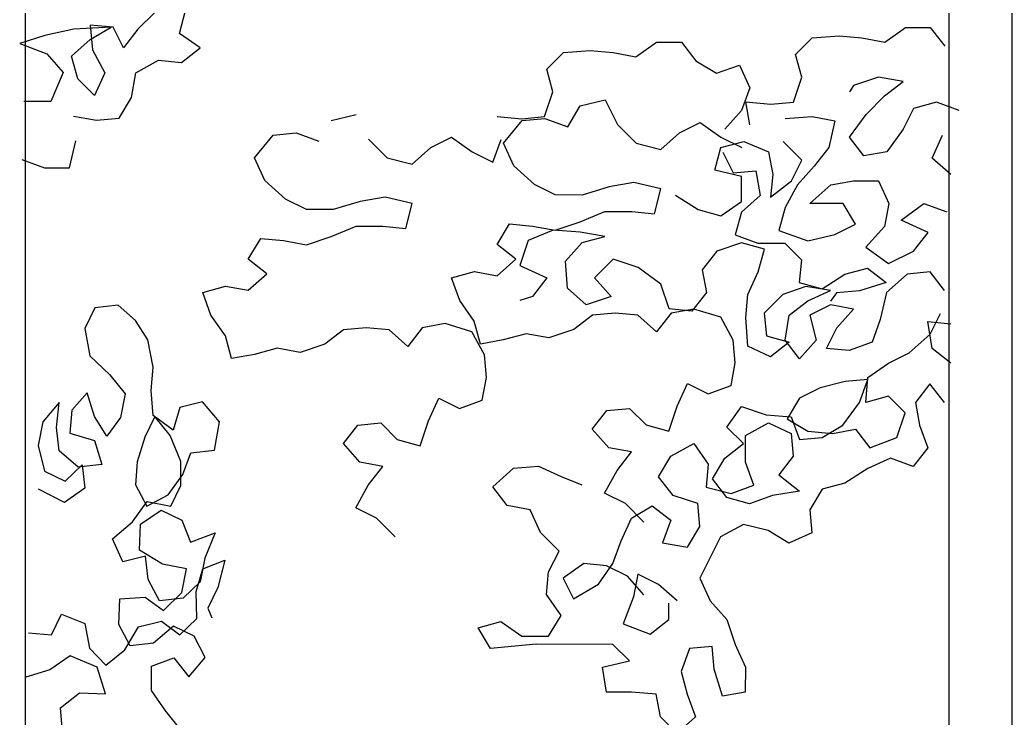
# Model space of a CAD drawing. Header units: millimetres. Extents: x -249630 to 95394, y -188036 to 109963.
# Drawn here: x -87596.7 to -87301.2, y 81580.9 to 81788.9 of the extents above; entities that cross this region are included whole.
import ezdxf

# ---------------------------------------------------------------- set-up
doc = ezdxf.new("R2010")
doc.units = ezdxf.units.MM
for name, color, linetype in [('AHojas', 86, 'Continuous'), ('Layer11', 30, 'Continuous'), ('Layer2', 8, 'Continuous')]:
    doc.layers.add(name, color=color, linetype=linetype)

msp = doc.modelspace()

# ---------------------------------------------------------------- linework, layer by layer
at = {"layer": 'AHojas'}
for p, q in [((-87556.565, 81791.023), (-87561.503, 81786.094)), ((-87549.17, 81784.849), (-87547.313, 81791.632)), ((-87569.52, 81786.718), (-87580.622, 81786.111)), ((-87575.691, 81783.023), (-87569.52, 81786.718)), ((-87575.687, 81787.34), (-87575.077, 81779.939)), ((-87568.904, 81786.717), (-87575.687, 81787.34)), ((-87565.826, 81780.547), (-87568.904, 81786.717)), ((-87589.258, 81784.269), (-87596.661, 81781.809)), ((-87580.622, 81786.111), (-87589.258, 81784.269)), ((-87561.503, 81786.094), (-87565.826, 81780.547)), ((-87543.006, 81780.526), (-87549.17, 81784.849)), ((-87360.741, 81783.523), (-87352.723, 81784.132)), ((-87352.723, 81784.132), (-87345.939, 81783.509)), ((-87339.156, 81782.269), (-87332.985, 81786.581)), ((-87332.985, 81786.581), (-87325.584, 81786.574)), ((-87325.584, 81786.574), (-87321.272, 81781.02)), ((-87596.661, 81781.809), (-87588.647, 81778.718)), ((-87581.246, 81778.094), (-87575.691, 81783.023)), ((-87413.249, 81777.918), (-87407.078, 81782.229)), ((-87407.078, 81782.229), (-87399.677, 81782.222)), ((-87399.677, 81782.222), (-87395.365, 81776.668)), ((-87365.679, 81778.593), (-87360.741, 81783.523)), ((-87345.939, 81783.509), (-87339.156, 81782.269)), ((-87588.647, 81778.718), (-87583.718, 81773.163)), ((-87579.402, 81771.309), (-87581.246, 81778.094)), ((-87575.077, 81779.939), (-87571.383, 81773.152)), ((-87548.561, 81776.214), (-87543.006, 81780.526)), ((-87439.772, 81774.241), (-87434.834, 81779.171)), ((-87434.834, 81779.171), (-87426.816, 81779.78)), ((-87426.816, 81779.78), (-87420.032, 81779.157)), ((-87420.032, 81779.157), (-87413.249, 81777.918)), ((-87363.835, 81771.807), (-87365.679, 81778.593)), ((-87562.132, 81773.143), (-87555.344, 81776.837)), ((-87555.344, 81776.837), (-87548.561, 81776.214)), ((-87395.365, 81776.668), (-87389.201, 81772.962)), ((-87389.201, 81772.962), (-87382.415, 81775.422)), ((-87382.415, 81775.422), (-87379.337, 81768.635)), ((-87583.718, 81773.163), (-87587.426, 81764.532)), ((-87571.383, 81773.152), (-87574.473, 81766.37)), ((-87563.372, 81765.743), (-87562.132, 81773.143)), ((-87437.928, 81767.456), (-87439.772, 81774.241)), ((-87574.473, 81766.37), (-87579.402, 81771.309)), ((-87366.309, 81764.409), (-87363.835, 81771.807)), ((-87348.419, 81769.326), (-87349.654, 81767.477)), ((-87341.016, 81771.787), (-87348.419, 81769.326)), ((-87333.616, 81770.546), (-87341.016, 81771.787)), ((-87339.171, 81766.234), (-87333.616, 81770.546)), ((-87440.402, 81760.057), (-87437.928, 81767.456)), ((-87379.337, 81768.635), (-87381.81, 81761.854)), ((-87344.726, 81760.689), (-87339.171, 81766.234)), ((-87587.426, 81764.532), (-87595.444, 81764.539)), ((-87567.078, 81759.579), (-87563.372, 81765.743)), ((-87433.54, 81757.07), (-87429.834, 81763.233)), ((-87429.834, 81763.233), (-87422.431, 81765.077)), ((-87422.431, 81765.077), (-87418.738, 81757.673)), ((-87380.494, 81764.422), (-87373.093, 81763.798)), ((-87379.266, 81757.637), (-87380.494, 81764.422)), ((-87373.093, 81763.798), (-87366.309, 81764.409)), ((-87323.754, 81764.37), (-87330.54, 81762.526)), ((-87316.972, 81761.897), (-87323.754, 81764.37)), ((-87580.646, 81760.209), (-87573.863, 81758.969)), ((-87503.927, 81758.882), (-87496.525, 81760.725)), ((-87454.587, 81760.07), (-87447.187, 81759.446)), ((-87447.187, 81759.446), (-87440.402, 81760.057)), ((-87381.81, 81761.854), (-87386.749, 81756.307)), ((-87368.78, 81759.477), (-87360.762, 81760.087)), ((-87360.762, 81760.087), (-87353.979, 81758.847)), ((-87349.667, 81753.909), (-87344.726, 81760.689)), ((-87330.54, 81762.526), (-87333.629, 81756.361)), ((-87573.863, 81758.969), (-87567.078, 81759.579)), ((-87452.663, 81752.153), (-87447.106, 81758.932)), ((-87447.106, 81758.932), (-87440.322, 81759.543)), ((-87440.322, 81759.543), (-87433.54, 81757.07)), ((-87418.738, 81757.673), (-87413.192, 81752.117)), ((-87400.238, 81755.189), (-87394.068, 81758.267)), ((-87394.068, 81758.267), (-87387.904, 81753.944)), ((-87353.979, 81758.847), (-87355.837, 81750.831)), ((-87526.757, 81747.801), (-87521.2, 81754.58)), ((-87521.2, 81754.58), (-87514.415, 81755.191)), ((-87514.415, 81755.191), (-87507.633, 81752.718)), ((-87405.793, 81750.26), (-87400.238, 81755.189)), ((-87333.629, 81756.361), (-87338.569, 81749.582)), ((-87325.003, 81747.719), (-87321.913, 81754.5)), ((-87581.893, 81744.791), (-87580.036, 81752.807)), ((-87492.831, 81753.321), (-87487.285, 81747.765)), ((-87474.331, 81750.837), (-87468.161, 81753.915)), ((-87468.161, 81753.915), (-87461.998, 81749.592)), ((-87455.833, 81746.503), (-87453.36, 81753.285)), ((-87449.586, 81745.366), (-87452.663, 81752.153)), ((-87413.192, 81752.117), (-87405.793, 81750.26)), ((-87387.907, 81750.86), (-87381.121, 81752.704)), ((-87387.904, 81753.944), (-87381.74, 81750.855)), ((-87381.121, 81752.704), (-87373.723, 81749.614)), ((-87363.858, 81747.138), (-87369.403, 81752.694)), ((-87345.354, 81748.354), (-87349.667, 81753.909)), ((-87479.886, 81745.908), (-87474.331, 81750.837)), ((-87461.998, 81749.592), (-87455.833, 81746.503)), ((-87389.763, 81744.078), (-87387.907, 81750.86)), ((-87387.372, 81749.524), (-87384.294, 81743.354)), ((-87373.723, 81749.614), (-87372.496, 81742.829)), ((-87355.837, 81750.831), (-87360.159, 81745.284)), ((-87338.569, 81749.582), (-87345.354, 81748.354)), ((-87596.076, 81747.271), (-87589.294, 81744.798)), ((-87523.679, 81741.014), (-87526.757, 81747.801)), ((-87487.285, 81747.765), (-87479.886, 81745.908)), ((-87443.424, 81739.81), (-87449.586, 81745.366)), ((-87366.947, 81740.973), (-87363.858, 81747.138)), ((-87360.159, 81745.284), (-87365.098, 81739.738)), ((-87319.457, 81742.78), (-87325.003, 81747.719)), ((-87589.294, 81744.798), (-87581.893, 81744.791)), ((-87381.748, 81742.22), (-87389.763, 81744.078)), ((-87384.294, 81743.354), (-87377.51, 81743.964)), ((-87377.51, 81743.964), (-87376.283, 81736.562)), ((-87372.496, 81742.829), (-87373.119, 81736.045)), ((-87517.517, 81735.458), (-87523.679, 81741.014)), ((-87437.259, 81736.721), (-87443.424, 81739.81)), ((-87413.82, 81740.4), (-87421.222, 81739.173)), ((-87405.804, 81738.542), (-87413.82, 81740.4)), ((-87381.754, 81734.82), (-87381.748, 81742.22)), ((-87373.119, 81736.045), (-87366.947, 81740.973)), ((-87365.098, 81739.738), (-87368.805, 81732.957)), ((-87361.403, 81734.184), (-87355.23, 81739.729)), ((-87355.23, 81739.729), (-87348.445, 81740.956)), ((-87348.445, 81740.956), (-87341.044, 81740.95)), ((-87341.044, 81740.95), (-87337.967, 81734.163)), ((-87429.241, 81736.713), (-87437.259, 81736.721)), ((-87421.222, 81739.173), (-87429.241, 81736.713)), ((-87407.661, 81731.143), (-87405.804, 81738.542)), ((-87401.488, 81736.688), (-87394.708, 81732.364)), ((-87376.283, 81736.562), (-87381.838, 81731.633)), ((-87511.352, 81732.369), (-87517.517, 81735.458)), ((-87495.315, 81734.821), (-87503.335, 81732.361)), ((-87487.913, 81736.048), (-87495.315, 81734.821)), ((-87479.897, 81734.19), (-87487.913, 81736.048)), ((-87481.754, 81726.791), (-87479.897, 81734.19)), ((-87387.926, 81730.508), (-87381.754, 81734.82)), ((-87351.535, 81734.175), (-87361.403, 81734.184)), ((-87347.84, 81728.004), (-87351.535, 81734.175)), ((-87337.967, 81734.163), (-87339.206, 81727.38)), ((-87334.271, 81729.225), (-87327.482, 81734.153)), ((-87327.482, 81734.153), (-87320.7, 81731.68)), ((-87503.335, 81732.361), (-87511.352, 81732.369)), ((-87429.865, 81728.696), (-87422.462, 81731.773)), ((-87422.462, 81731.773), (-87414.444, 81731.766)), ((-87414.444, 81731.766), (-87407.661, 81731.143)), ((-87394.708, 81732.364), (-87387.926, 81730.508)), ((-87381.838, 81731.633), (-87383.695, 81724.851)), ((-87368.805, 81732.957), (-87370.661, 81726.175)), ((-87454.541, 81721.935), (-87450.835, 81728.099)), ((-87450.835, 81728.099), (-87444.052, 81727.476)), ((-87437.269, 81726.236), (-87429.865, 81728.696)), ((-87354.01, 81724.926), (-87347.84, 81728.004)), ((-87326.256, 81725.518), (-87334.271, 81729.225)), ((-87503.959, 81724.344), (-87496.555, 81727.421)), ((-87496.555, 81727.421), (-87488.538, 81727.414)), ((-87488.538, 81727.414), (-87481.754, 81726.791)), ((-87437.885, 81726.237), (-87445.289, 81723.16)), ((-87444.052, 81727.476), (-87437.269, 81726.236)), ((-87429.868, 81725.613), (-87437.885, 81726.237)), ((-87422.469, 81724.372), (-87429.868, 81725.613)), ((-87383.695, 81724.851), (-87376.913, 81722.378)), ((-87370.661, 81726.175), (-87362.029, 81723.083)), ((-87362.029, 81723.083), (-87354.01, 81724.926)), ((-87339.206, 81727.38), (-87344.763, 81721.217)), ((-87330.579, 81719.971), (-87326.256, 81725.518)), ((-87528.634, 81717.583), (-87524.928, 81723.747)), ((-87524.928, 81723.747), (-87518.145, 81723.124)), ((-87518.145, 81723.124), (-87511.362, 81721.884)), ((-87511.362, 81721.884), (-87503.959, 81724.344)), ((-87448.994, 81717.612), (-87454.541, 81721.935)), ((-87445.289, 81723.16), (-87447.763, 81715.761)), ((-87434.193, 81716.982), (-87429.254, 81722.528)), ((-87429.254, 81722.528), (-87422.469, 81724.372)), ((-87381.766, 81722.485), (-87389.169, 81720.025)), ((-87374.983, 81720.628), (-87381.766, 81722.485)), ((-87376.913, 81722.378), (-87368.895, 81722.371)), ((-87368.895, 81722.371), (-87363.966, 81717.432)), ((-87389.169, 81720.025), (-87393.491, 81714.478)), ((-87376.84, 81713.846), (-87374.983, 81720.628)), ((-87344.763, 81721.217), (-87337.983, 81716.277)), ((-87337.983, 81716.277), (-87330.579, 81719.971)), ((-87523.088, 81713.261), (-87528.634, 81717.583)), ((-87454.55, 81712.684), (-87448.994, 81717.612)), ((-87447.763, 81715.761), (-87439.748, 81712.053)), ((-87433.584, 81708.964), (-87434.193, 81716.982)), ((-87420.008, 81717.586), (-87425.564, 81712.04)), ((-87412.609, 81715.112), (-87420.008, 81717.586)), ((-87363.966, 81717.432), (-87364.589, 81710.649)), ((-87528.643, 81708.332), (-87523.088, 81713.261)), ((-87468.118, 81712.079), (-87461.333, 81713.923)), ((-87461.333, 81713.923), (-87454.55, 81712.684)), ((-87405.83, 81710.172), (-87412.609, 81715.112)), ((-87393.491, 81714.478), (-87392.264, 81707.693)), ((-87379.93, 81707.065), (-87376.84, 81713.846)), ((-87357.806, 81708.792), (-87351.018, 81713.103)), ((-87351.018, 81713.103), (-87344.232, 81714.947)), ((-87344.232, 81714.947), (-87338.686, 81710.625)), ((-87332.435, 81713.189), (-87338.608, 81707.644)), ((-87325.65, 81713.799), (-87332.435, 81713.189)), ((-87321.338, 81708.245), (-87325.65, 81713.799)), ((-87465.658, 81705.293), (-87468.118, 81712.079)), ((-87439.748, 81712.053), (-87444.071, 81706.507)), ((-87425.564, 81712.04), (-87420.635, 81706.485)), ((-87403.369, 81702.769), (-87405.83, 81710.172)), ((-87364.589, 81710.649), (-87357.806, 81708.792)), ((-87338.686, 81710.625), (-87346.706, 81708.165)), ((-87542.212, 81707.728), (-87535.426, 81709.572)), ((-87539.751, 81700.941), (-87542.212, 81707.728)), ((-87535.426, 81709.572), (-87528.643, 81708.332)), ((-87428.038, 81704.025), (-87433.584, 81708.964)), ((-87392.264, 81707.693), (-87396.586, 81702.146)), ((-87380.552, 81700.281), (-87379.93, 81707.065)), ((-87369.445, 81707.055), (-87375.001, 81701.51)), ((-87362.659, 81709.516), (-87369.445, 81707.055)), ((-87355.259, 81708.276), (-87362.659, 81709.516)), ((-87362.046, 81705.198), (-87355.259, 81708.276)), ((-87353.49, 81707.555), (-87355.343, 81705.09)), ((-87346.706, 81708.165), (-87353.49, 81707.555)), ((-87338.608, 81707.644), (-87340.465, 81699.628)), ((-87567.388, 81703.944), (-87574.371, 81703.117)), ((-87562.217, 81699.382), (-87567.388, 81703.944)), ((-87461.346, 81699.122), (-87465.658, 81705.293)), ((-87444.071, 81706.507), (-87447.772, 81705.277)), ((-87420.635, 81706.485), (-87428.038, 81704.025)), ((-87367.6, 81700.886), (-87362.046, 81705.198)), ((-87355.263, 81703.958), (-87361.433, 81700.88)), ((-87348.48, 81702.719), (-87355.263, 81703.958)), ((-87574.371, 81703.117), (-87577.349, 81696.99)), ((-87535.439, 81694.77), (-87539.751, 81700.941)), ((-87426.19, 81700.94), (-87431.745, 81696.628)), ((-87419.406, 81701.55), (-87426.19, 81700.94)), ((-87412.622, 81700.927), (-87419.406, 81701.55)), ((-87407.076, 81695.988), (-87412.622, 81700.927)), ((-87402.754, 81701.535), (-87407.076, 81695.988)), ((-87396.586, 81702.146), (-87403.369, 81702.769)), ((-87395.969, 81702.762), (-87402.754, 81701.535)), ((-87387.953, 81700.288), (-87395.969, 81702.762)), ((-87375.001, 81701.51), (-87374.39, 81694.725)), ((-87353.419, 81697.173), (-87348.48, 81702.719)), ((-87325.667, 81695.297), (-87322.578, 81701.462)), ((-87558.531, 81693.555), (-87562.217, 81699.382)), ((-87470.062, 81698.41), (-87476.847, 81697.183)), ((-87462.047, 81695.936), (-87470.062, 81698.41)), ((-87459.502, 81692.336), (-87461.346, 81699.122)), ((-87384.259, 81693.5), (-87387.953, 81700.288)), ((-87379.944, 81691.646), (-87380.552, 81700.281)), ((-87368.841, 81693.486), (-87367.6, 81700.886)), ((-87361.433, 81700.88), (-87359.59, 81693.478)), ((-87340.465, 81699.628), (-87342.938, 81692.846)), ((-87326.281, 81698.998), (-87319.497, 81698.375)), ((-87325.055, 81690.979), (-87326.281, 81698.998)), ((-87577.349, 81696.99), (-87575.784, 81688.842)), ((-87500.284, 81696.588), (-87505.838, 81692.276)), ((-87493.499, 81697.198), (-87500.284, 81696.588)), ((-87486.716, 81696.575), (-87493.499, 81697.198)), ((-87481.169, 81691.636), (-87486.716, 81696.575)), ((-87476.847, 81697.183), (-87481.169, 81691.636)), ((-87458.352, 81689.149), (-87462.047, 81695.936)), ((-87445.931, 81695.407), (-87452.717, 81693.563)), ((-87439.148, 81694.167), (-87445.931, 81695.407)), ((-87431.745, 81696.628), (-87439.148, 81694.167)), ((-87356.508, 81691.008), (-87353.419, 81697.173)), ((-87331.84, 81689.752), (-87325.667, 81695.297)), ((-87556.966, 81685.407), (-87558.531, 81693.555)), ((-87533.595, 81687.984), (-87535.439, 81694.77)), ((-87505.838, 81692.276), (-87513.241, 81689.816)), ((-87452.717, 81693.563), (-87459.502, 81692.336)), ((-87383.649, 81686.716), (-87384.259, 81693.5)), ((-87374.39, 81694.725), (-87367.608, 81692.868)), ((-87367.608, 81692.868), (-87373.162, 81688.556)), ((-87364.529, 81687.932), (-87368.841, 81693.486)), ((-87359.59, 81693.478), (-87364.529, 81687.932)), ((-87342.938, 81692.846), (-87349.725, 81690.385)), ((-87526.81, 81689.211), (-87533.595, 81687.984)), ((-87520.024, 81691.055), (-87526.81, 81689.211)), ((-87513.241, 81689.816), (-87520.024, 81691.055)), ((-87457.742, 81682.364), (-87458.352, 81689.149)), ((-87373.162, 81688.556), (-87379.944, 81691.646)), ((-87349.725, 81690.385), (-87356.508, 81691.008)), ((-87338.01, 81686.674), (-87331.84, 81689.752)), ((-87319.508, 81686.657), (-87325.055, 81690.979)), ((-87575.784, 81688.842), (-87569.877, 81683.114)), ((-87384.888, 81679.933), (-87383.649, 81686.716)), ((-87344.181, 81682.362), (-87338.01, 81686.674)), ((-87557.514, 81678.533), (-87556.966, 81685.407)), ((-87569.877, 81683.114), (-87565.344, 81677.496)), ((-87458.982, 81675.581), (-87457.742, 81682.364)), ((-87400.929, 81673.78), (-87397.839, 81680.561)), ((-87397.839, 81680.561), (-87391.675, 81677.472)), ((-87350.967, 81681.135), (-87358.369, 81679.292)), ((-87344.182, 81681.746), (-87350.967, 81681.135)), ((-87346.655, 81674.964), (-87344.182, 81681.746)), ((-87344.805, 81674.962), (-87344.181, 81682.362)), ((-87325.681, 81680.495), (-87330.003, 81674.949)), ((-87321.369, 81674.941), (-87325.681, 81680.495)), ((-87576.66, 81677.844), (-87581.222, 81672.674)), ((-87574.458, 81670.752), (-87576.66, 81677.844)), ((-87565.344, 81677.496), (-87566.738, 81670.414)), ((-87557.005, 81671.022), (-87557.514, 81678.533)), ((-87391.675, 81677.472), (-87384.888, 81679.933)), ((-87358.369, 81679.292), (-87364.539, 81676.214)), ((-87584.918, 81674.905), (-87589.799, 81669.206)), ((-87585.784, 81667.503), (-87584.918, 81674.905)), ((-87542.292, 81675.107), (-87549.066, 81673.433)), ((-87537.231, 81669.171), (-87542.292, 81675.107)), ((-87475.022, 81669.428), (-87471.932, 81676.21)), ((-87471.932, 81676.21), (-87465.768, 81673.12)), ((-87465.768, 81673.12), (-87458.982, 81675.581)), ((-87364.539, 81676.214), (-87368.245, 81670.05)), ((-87351.595, 81668.184), (-87346.655, 81674.964)), ((-87338.019, 81676.806), (-87344.805, 81674.962)), ((-87333.09, 81671.868), (-87338.019, 81676.806)), ((-87330.003, 81674.949), (-87328.776, 81668.163)), ((-87581.222, 81672.674), (-87581.769, 81665.8)), ((-87549.066, 81673.433), (-87550.988, 81666.669)), ((-87426.221, 81667.019), (-87421.899, 81672.566)), ((-87421.899, 81672.566), (-87415.115, 81673.176)), ((-87415.115, 81673.176), (-87410.185, 81668.238)), ((-87403.403, 81666.382), (-87400.929, 81673.78)), ((-87386.133, 81667.599), (-87381.81, 81673.763)), ((-87381.81, 81673.763), (-87374.412, 81671.289)), ((-87335.563, 81664.469), (-87333.09, 81671.868)), ((-87589.799, 81669.206), (-87591.193, 81662.124)), ((-87570.772, 81664.924), (-87574.458, 81670.752)), ((-87566.738, 81670.414), (-87570.772, 81664.924)), ((-87556.477, 81670.703), (-87559.455, 81664.577)), ((-87550.988, 81666.669), (-87557.005, 81671.022)), ((-87551.944, 81665.085), (-87556.477, 81670.703)), ((-87538.735, 81660.713), (-87537.231, 81669.171)), ((-87495.993, 81668.214), (-87489.208, 81668.825)), ((-87489.208, 81668.825), (-87484.279, 81663.886)), ((-87477.496, 81662.03), (-87475.022, 81669.428)), ((-87380.585, 81665.127), (-87373.797, 81668.821)), ((-87374.412, 81671.289), (-87367.011, 81670.665)), ((-87373.797, 81668.821), (-87367.016, 81665.731)), ((-87368.245, 81670.05), (-87362.081, 81666.344)), ((-87367.011, 81670.665), (-87364.551, 81663.879)), ((-87584.957, 81660.52), (-87585.784, 81667.503)), ((-87581.769, 81665.8), (-87574.477, 81663.559)), ((-87500.315, 81662.667), (-87495.993, 81668.214)), ((-87421.293, 81661.464), (-87426.221, 81667.019)), ((-87410.185, 81668.238), (-87403.403, 81666.382)), ((-87381.204, 81662.661), (-87386.133, 81667.599)), ((-87367.016, 81665.731), (-87366.405, 81658.947)), ((-87362.081, 81666.344), (-87354.681, 81665.72)), ((-87357.766, 81664.49), (-87351.595, 81668.184)), ((-87354.681, 81665.72), (-87347.896, 81666.947)), ((-87347.896, 81666.947), (-87343.584, 81661.393)), ((-87328.776, 81668.163), (-87326.315, 81661.377)), ((-87574.477, 81663.559), (-87572.275, 81656.467)), ((-87559.455, 81664.577), (-87561.696, 81657.284)), ((-87548.686, 81657.355), (-87551.944, 81665.085)), ((-87495.386, 81657.112), (-87500.315, 81662.667)), ((-87484.279, 81663.886), (-87477.496, 81662.03)), ((-87402.793, 81658.98), (-87396.005, 81662.674)), ((-87396.005, 81662.674), (-87391.694, 81656.503)), ((-87386.758, 81658.349), (-87381.204, 81662.661)), ((-87380.592, 81657.11), (-87380.585, 81665.127)), ((-87364.551, 81663.879), (-87357.766, 81664.49)), ((-87343.584, 81661.393), (-87335.563, 81664.469)), ((-87591.193, 81662.124), (-87589.31, 81654.503)), ((-87579.258, 81655.639), (-87584.957, 81660.52)), ((-87548.168, 81653.44), (-87545.718, 81659.886)), ((-87545.718, 81659.886), (-87538.735, 81660.713)), ((-87414.51, 81660.224), (-87421.293, 81661.464)), ((-87418.832, 81654.678), (-87414.51, 81660.224)), ((-87326.315, 81661.377), (-87330.637, 81655.83)), ((-87561.696, 81657.284), (-87562.243, 81650.411)), ((-87548.706, 81650.163), (-87548.686, 81657.355)), ((-87488.603, 81655.873), (-87495.386, 81657.112)), ((-87406.499, 81652.816), (-87402.793, 81658.98)), ((-87390.464, 81652.185), (-87386.758, 81658.349)), ((-87378.131, 81650.323), (-87380.592, 81657.11)), ((-87366.405, 81658.947), (-87370.728, 81653.4)), ((-87337.419, 81658.304), (-87344.206, 81655.226)), ((-87330.637, 81655.83), (-87337.419, 81658.304)), ((-87589.31, 81654.503), (-87583.183, 81651.525)), ((-87583.183, 81651.525), (-87578.093, 81656.377)), ((-87572.275, 81656.467), (-87579.258, 81655.639)), ((-87578.093, 81656.377), (-87577.266, 81649.394)), ((-87492.925, 81650.326), (-87488.603, 81655.873)), ((-87455.841, 81649.778), (-87449.668, 81655.323)), ((-87449.668, 81655.323), (-87442.267, 81655.933)), ((-87442.267, 81655.933), (-87435.486, 81652.843)), ((-87422.539, 81647.897), (-87418.832, 81654.678)), ((-87391.694, 81656.503), (-87392.317, 81649.719)), ((-87344.206, 81655.226), (-87350.994, 81650.915)), ((-87552.521, 81647.423), (-87548.168, 81653.44)), ((-87435.486, 81652.843), (-87429.32, 81650.37)), ((-87402.187, 81647.262), (-87406.499, 81652.816)), ((-87386.152, 81646.63), (-87390.464, 81652.185)), ((-87370.728, 81653.4), (-87364.565, 81648.461)), ((-87350.994, 81650.915), (-87357.78, 81649.071)), ((-87583.412, 81645.179), (-87591.122, 81649.114)), ((-87577.266, 81649.394), (-87583.412, 81645.179)), ((-87562.243, 81650.411), (-87558.876, 81644.056)), ((-87551.684, 81644.036), (-87548.706, 81650.163)), ((-87496.632, 81643.545), (-87492.925, 81650.326)), ((-87451.529, 81644.223), (-87455.841, 81649.778)), ((-87416.374, 81644.808), (-87422.539, 81647.897)), ((-87392.317, 81649.719), (-87384.918, 81647.862)), ((-87384.918, 81647.862), (-87378.131, 81650.323)), ((-87364.565, 81648.461), (-87372.583, 81647.234)), ((-87357.78, 81649.071), (-87361.486, 81642.907)), ((-87563.119, 81639.413), (-87558.766, 81645.43)), ((-87558.876, 81644.056), (-87552.521, 81647.423)), ((-87558.766, 81645.43), (-87551.684, 81644.036)), ((-87410.828, 81639.252), (-87416.374, 81644.808)), ((-87394.788, 81644.788), (-87402.187, 81647.262)), ((-87394.178, 81638.003), (-87394.788, 81644.788)), ((-87379.37, 81644.774), (-87386.152, 81646.63)), ((-87372.583, 81647.234), (-87379.37, 81644.774)), ((-87560.689, 81638.666), (-87554.543, 81642.88)), ((-87554.543, 81642.88), (-87548.416, 81639.902)), ((-87490.467, 81640.456), (-87496.632, 81643.545)), ((-87444.746, 81642.983), (-87451.529, 81644.223)), ((-87441.668, 81636.196), (-87444.746, 81642.983)), ((-87414.528, 81640.489), (-87408.357, 81644.184)), ((-87408.357, 81644.184), (-87402.81, 81639.861)), ((-87361.486, 81642.907), (-87360.876, 81636.122)), ((-87569.056, 81634.352), (-87563.119, 81639.413)), ((-87548.416, 81639.902), (-87545.895, 81633.338)), ((-87484.922, 81634.9), (-87490.467, 81640.456)), ((-87417.618, 81633.707), (-87414.528, 81640.489)), ((-87402.81, 81639.861), (-87405.283, 81633.079)), ((-87561.027, 81630.946), (-87560.689, 81638.666)), ((-87545.895, 81633.338), (-87538.484, 81636.068)), ((-87538.484, 81636.068), (-87541.571, 81628.567)), ((-87436.123, 81630.641), (-87441.668, 81636.196)), ((-87397.884, 81631.839), (-87394.178, 81638.003)), ((-87381.226, 81638.608), (-87388.013, 81634.914)), ((-87373.827, 81636.751), (-87381.226, 81638.608)), ((-87367.663, 81633.045), (-87373.827, 81636.751)), ((-87360.876, 81636.122), (-87367.663, 81633.045)), ((-87566.007, 81627.469), (-87569.056, 81634.352)), ((-87420.091, 81626.926), (-87417.618, 81633.707)), ((-87405.283, 81633.079), (-87397.884, 81631.839)), ((-87388.013, 81634.914), (-87394.192, 81622.585)), ((-87554.163, 81626.802), (-87561.027, 81630.946)), ((-87439.212, 81624.476), (-87436.123, 81630.641)), ((-87559.233, 81629.143), (-87566.007, 81627.469)), ((-87558.406, 81622.16), (-87559.233, 81629.143)), ((-87541.571, 81628.567), (-87542.965, 81621.484)), ((-87542.217, 81625.391), (-87535.652, 81627.912)), ((-87535.652, 81627.912), (-87537.684, 81619.773)), ((-87547.08, 81625.408), (-87554.163, 81626.802)), ((-87548.474, 81618.326), (-87547.08, 81625.408)), ((-87544.139, 81618.627), (-87542.217, 81625.391)), ((-87439.835, 81617.693), (-87439.212, 81624.476)), ((-87428.725, 81626.933), (-87434.896, 81622.622)), ((-87421.942, 81626.311), (-87428.725, 81626.933)), ((-87424.414, 81620.762), (-87420.091, 81626.926)), ((-87415.777, 81623.221), (-87421.942, 81626.311)), ((-87555.039, 81615.805), (-87558.406, 81622.16)), ((-87542.965, 81621.484), (-87548.055, 81616.632)), ((-87434.896, 81622.622), (-87431.818, 81616.452)), ((-87410.848, 81617.666), (-87415.777, 81623.221)), ((-87412.693, 81623.835), (-87413.932, 81617.052)), ((-87406.528, 81620.746), (-87412.693, 81623.835)), ((-87394.192, 81622.585), (-87391.114, 81615.798)), ((-87553.883, 81612.946), (-87548.474, 81618.326)), ((-87543.949, 81610.588), (-87544.139, 81618.627)), ((-87537.684, 81619.773), (-87540.662, 81613.646)), ((-87431.818, 81616.452), (-87424.414, 81620.762)), ((-87400.982, 81615.807), (-87406.528, 81620.746)), ((-87567.221, 81608.751), (-87566.883, 81616.471)), ((-87566.883, 81616.471), (-87559.372, 81616.98)), ((-87559.372, 81616.98), (-87553.883, 81612.946)), ((-87548.055, 81616.632), (-87555.039, 81615.805)), ((-87435.523, 81611.521), (-87439.835, 81617.693)), ((-87413.932, 81617.052), (-87417.024, 81609.037)), ((-87391.114, 81615.798), (-87386.186, 81610.243)), ((-87540.662, 81613.646), (-87539.506, 81610.787)), ((-87403.454, 81610.258), (-87403.45, 81615.192)), ((-87587.222, 81605.733), (-87584.244, 81611.86)), ((-87584.244, 81611.86), (-87577.27, 81609.091)), ((-87561.302, 81608.096), (-87554.528, 81609.77)), ((-87554.528, 81609.77), (-87549.039, 81605.736)), ((-87549.039, 81605.736), (-87543.949, 81610.588)), ((-87460.196, 81607.843), (-87453.41, 81609.687)), ((-87453.41, 81609.687), (-87447.247, 81605.365)), ((-87439.229, 81605.357), (-87435.523, 81611.521)), ((-87409.009, 81605.946), (-87403.454, 81610.258)), ((-87386.186, 81610.243), (-87383.725, 81602.84)), ((-87577.27, 81609.091), (-87575.915, 81601.789)), ((-87563.854, 81602.396), (-87567.221, 81608.751)), ((-87565.445, 81601.232), (-87561.302, 81608.096)), ((-87550.934, 81608.284), (-87556.871, 81603.223)), ((-87544.807, 81605.306), (-87550.934, 81608.284)), ((-87456.501, 81601.673), (-87460.196, 81607.843)), ((-87417.024, 81609.037), (-87409.009, 81605.946)), ((-87594.095, 81606.281), (-87587.222, 81605.733)), ((-87541.44, 81598.951), (-87544.807, 81605.306)), ((-87447.247, 81605.365), (-87439.229, 81605.357)), ((-87575.915, 81601.789), (-87571.063, 81596.699)), ((-87571.063, 81596.699), (-87565.445, 81601.232)), ((-87556.871, 81603.223), (-87563.854, 81602.396)), ((-87442.932, 81602.894), (-87456.501, 81601.673)), ((-87420.113, 81602.873), (-87442.932, 81602.894)), ((-87415.183, 81597.934), (-87420.113, 81602.873)), ((-87397.295, 81601.618), (-87399.768, 81594.837)), ((-87390.51, 81602.229), (-87397.295, 81601.618)), ((-87389.899, 81595.444), (-87390.51, 81602.229)), ((-87383.725, 81602.84), (-87380.648, 81596.053)), ((-87581.633, 81599.478), (-87587.779, 81595.264)), ((-87573.603, 81596.072), (-87581.633, 81599.478)), ((-87557.418, 81596.349), (-87550.853, 81598.87)), ((-87550.853, 81598.87), (-87546.32, 81593.252)), ((-87546.32, 81593.252), (-87541.44, 81598.951)), ((-87423.203, 81596.092), (-87415.183, 81597.934)), ((-87587.779, 81595.264), (-87594.871, 81593.061)), ((-87571.192, 81588.132), (-87573.603, 81596.072)), ((-87557.437, 81589.157), (-87557.418, 81596.349)), ((-87421.976, 81588.69), (-87423.203, 81596.092)), ((-87399.768, 81594.837), (-87397.924, 81588.051)), ((-87387.44, 81587.425), (-87389.899, 81595.444)), ((-87380.648, 81596.053), (-87380.655, 81588.652)), ((-87553.223, 81583.011), (-87557.437, 81589.157)), ((-87414.575, 81588.683), (-87421.976, 81588.69)), ((-87407.175, 81588.059), (-87414.575, 81588.683)), ((-87380.655, 81588.652), (-87387.44, 81587.425)), ((-87584.53, 81583.937), (-87578.912, 81588.47)), ((-87578.912, 81588.47), (-87571.192, 81588.132)), ((-87405.948, 81581.274), (-87407.175, 81588.059)), ((-87397.924, 81588.051), (-87395.463, 81581.264)), ((-87583.813, 81575.58), (-87584.53, 81583.937)), ((-87548.69, 81577.393), (-87553.223, 81583.011)), ((-87401.018, 81576.336), (-87405.948, 81581.274)), ((-87395.463, 81581.264), (-87401.018, 81576.336))]:
    msp.add_line(p, q, dxfattribs=at)
at = {"layer": 'Layer11'}
for points in [[(-87319.961, 81118.181), (-87319.961, 82154.128)], [(-87594.961, 80901.514), (-87594.961, 81963.462)]]:
    msp.add_lwpolyline(points, dxfattribs=at)
at = {"layer": 'Layer2'}
msp.add_lwpolyline([(-87301.211, 81118.181), (-87301.211, 82167.128)], dxfattribs=at)

doc.saveas('drawing.dxf')
